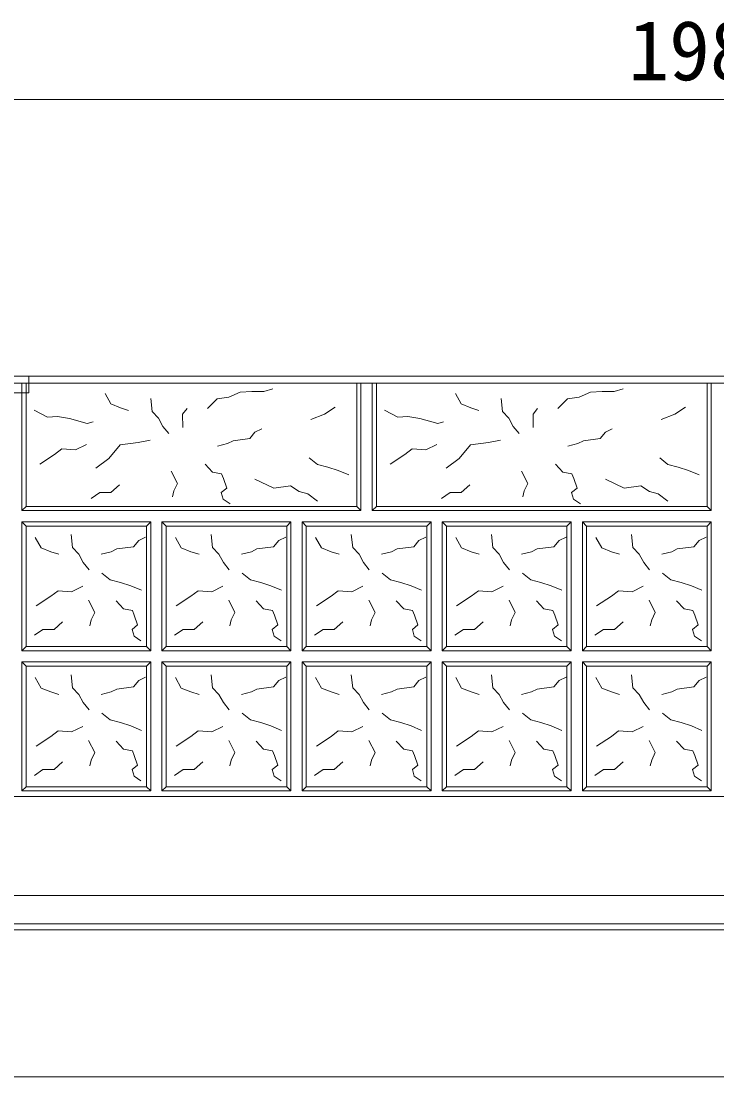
# Model space of a CAD drawing. Units: millimetres at full size; details may follow other scales. Extents: x 199178 to 219083, y 873019 to 880494.
# Drawn here: x 208779 to 209276, y 878573 to 879326 of the extents above; entities that cross this region are included whole.
import ezdxf
from ezdxf.enums import TextEntityAlignment as Align

# ---------------------------------------------------------------- set-up
doc = ezdxf.new("R2010")
doc.units = ezdxf.units.MM
doc.header["$LTSCALE"] = 20
for name, color, linetype, lineweight in [('0_2', 7, 'Continuous', 13), ('インサート', 3, 'Continuous', 9), ('寸法線', 7, 'Continuous', 13)]:
    doc.layers.add(name, color=color, linetype=linetype, lineweight=lineweight)
doc.styles.add('ＭＳ ゴシック', font='')
doc.styles.get('ＭＳ ゴシック').set_extended_font_data('MS Gothic')

msp = doc.modelspace()

# ---------------------------------------------------------------- linework, layer by layer
at = {"layer": '0_2'}
for p, q in [((208276.78, 879072.97), (210264.78, 879072.97)), ((208281.78, 879067.97), (210259.78, 879067.97)), ((208779.78, 878976.97), (208779.78, 879067.97)), ((208782.78, 878979.97), (208782.78, 879067.97)), ((209018.78, 878979.97), (209018.78, 879067.97)), ((209021.78, 878976.97), (209021.78, 879067.97)), ((209029.78, 878976.97), (209029.78, 879067.97)), ((209032.78, 878979.97), (209032.78, 879067.97)), ((209268.78, 878979.97), (209268.78, 879067.97)), ((209271.78, 878976.97), (209271.78, 879067.97)), ((208779.78, 878976.97), (208782.78, 878979.97)), ((208779.78, 878976.97), (209021.78, 878976.97)), ((208782.78, 878979.97), (209018.78, 878979.97)), ((209018.78, 878979.97), (209021.78, 878976.97)), ((209029.78, 878976.97), (209032.78, 878979.97)), ((209029.78, 878976.97), (209271.78, 878976.97)), ((209032.78, 878979.97), (209268.78, 878979.97)), ((209268.78, 878979.97), (209271.78, 878976.97)), ((208779.78, 878968.97), (208871.78, 878968.97)), ((208779.78, 878876.97), (208779.78, 878968.97)), ((208782.78, 878965.97), (208779.78, 878968.97)), ((208868.78, 878965.97), (208871.78, 878968.97)), ((208871.78, 878876.97), (208871.78, 878968.97)), ((208879.78, 878968.97), (208971.78, 878968.97)), ((208879.78, 878876.97), (208879.78, 878968.97)), ((208882.78, 878965.97), (208879.78, 878968.97)), ((208968.78, 878965.97), (208971.78, 878968.97)), ((208971.78, 878876.97), (208971.78, 878968.97)), ((208979.78, 878968.97), (209071.78, 878968.97)), ((208979.78, 878876.97), (208979.78, 878968.97)), ((208982.78, 878965.97), (208979.78, 878968.97)), ((209068.78, 878965.97), (209071.78, 878968.97)), ((209071.78, 878876.97), (209071.78, 878968.97)), ((209079.78, 878968.97), (209171.78, 878968.97)), ((209079.78, 878876.97), (209079.78, 878968.97)), ((209082.78, 878965.97), (209079.78, 878968.97)), ((209168.78, 878965.97), (209171.78, 878968.97)), ((209171.78, 878876.97), (209171.78, 878968.97)), ((209179.78, 878968.97), (209271.78, 878968.97)), ((209179.78, 878876.97), (209179.78, 878968.97)), ((209182.78, 878965.97), (209179.78, 878968.97)), ((209268.78, 878965.97), (209271.78, 878968.97)), ((209271.78, 878876.97), (209271.78, 878968.97)), ((208782.78, 878965.97), (208868.78, 878965.97)), ((208782.78, 878879.97), (208782.78, 878965.97)), ((208868.78, 878879.97), (208868.78, 878965.97)), ((208882.78, 878965.97), (208968.78, 878965.97)), ((208882.78, 878879.97), (208882.78, 878965.97)), ((208968.78, 878879.97), (208968.78, 878965.97)), ((208982.78, 878965.97), (209068.78, 878965.97)), ((208982.78, 878879.97), (208982.78, 878965.97)), ((209068.78, 878879.97), (209068.78, 878965.97)), ((209082.78, 878965.97), (209168.78, 878965.97)), ((209082.78, 878879.97), (209082.78, 878965.97)), ((209168.78, 878879.97), (209168.78, 878965.97)), ((209182.78, 878965.97), (209268.78, 878965.97)), ((209182.78, 878879.97), (209182.78, 878965.97)), ((209268.78, 878879.97), (209268.78, 878965.97)), ((208779.78, 878876.97), (208782.78, 878879.97)), ((208779.78, 878876.97), (208871.78, 878876.97)), ((208782.78, 878879.97), (208868.78, 878879.97)), ((208871.78, 878876.97), (208868.78, 878879.97)), ((208879.78, 878876.97), (208882.78, 878879.97)), ((208879.78, 878876.97), (208971.78, 878876.97)), ((208882.78, 878879.97), (208968.78, 878879.97)), ((208971.78, 878876.97), (208968.78, 878879.97)), ((208979.78, 878876.97), (208982.78, 878879.97)), ((208979.78, 878876.97), (209071.78, 878876.97)), ((208982.78, 878879.97), (209068.78, 878879.97)), ((209071.78, 878876.97), (209068.78, 878879.97)), ((209079.78, 878876.97), (209082.78, 878879.97)), ((209079.78, 878876.97), (209171.78, 878876.97)), ((209082.78, 878879.97), (209168.78, 878879.97)), ((209171.78, 878876.97), (209168.78, 878879.97)), ((209179.78, 878876.97), (209182.78, 878879.97)), ((209179.78, 878876.97), (209271.78, 878876.97)), ((209182.78, 878879.97), (209268.78, 878879.97)), ((209271.78, 878876.97), (209268.78, 878879.97)), ((208779.78, 878868.97), (208871.78, 878868.97)), ((208779.78, 878776.97), (208779.78, 878868.97)), ((208782.78, 878865.97), (208779.78, 878868.97)), ((208868.78, 878865.97), (208871.78, 878868.97)), ((208871.78, 878776.97), (208871.78, 878868.97)), ((208879.78, 878868.97), (208971.78, 878868.97)), ((208879.78, 878776.97), (208879.78, 878868.97)), ((208882.78, 878865.97), (208879.78, 878868.97)), ((208968.78, 878865.97), (208971.78, 878868.97)), ((208971.78, 878776.97), (208971.78, 878868.97)), ((208979.78, 878868.97), (209071.78, 878868.97)), ((208979.78, 878776.97), (208979.78, 878868.97)), ((208982.78, 878865.97), (208979.78, 878868.97)), ((209068.78, 878865.97), (209071.78, 878868.97)), ((209071.78, 878776.97), (209071.78, 878868.97)), ((209079.78, 878868.97), (209171.78, 878868.97)), ((209079.78, 878776.97), (209079.78, 878868.97)), ((209082.78, 878865.97), (209079.78, 878868.97)), ((209168.78, 878865.97), (209171.78, 878868.97)), ((209171.78, 878776.97), (209171.78, 878868.97)), ((209179.78, 878868.97), (209271.78, 878868.97)), ((209179.78, 878776.97), (209179.78, 878868.97)), ((209182.78, 878865.97), (209179.78, 878868.97)), ((209268.78, 878865.97), (209271.78, 878868.97)), ((209271.78, 878776.97), (209271.78, 878868.97)), ((208782.78, 878865.97), (208868.78, 878865.97)), ((208782.78, 878779.97), (208782.78, 878865.97)), ((208868.78, 878779.97), (208868.78, 878865.97)), ((208882.78, 878865.97), (208968.78, 878865.97)), ((208882.78, 878779.97), (208882.78, 878865.97)), ((208968.78, 878779.97), (208968.78, 878865.97)), ((208982.78, 878865.97), (209068.78, 878865.97)), ((208982.78, 878779.97), (208982.78, 878865.97)), ((209068.78, 878779.97), (209068.78, 878865.97)), ((209082.78, 878865.97), (209168.78, 878865.97)), ((209082.78, 878779.97), (209082.78, 878865.97)), ((209168.78, 878779.97), (209168.78, 878865.97)), ((209182.78, 878865.97), (209268.78, 878865.97)), ((209182.78, 878779.97), (209182.78, 878865.97)), ((209268.78, 878779.97), (209268.78, 878865.97)), ((208779.78, 878776.97), (208782.78, 878779.97)), ((208782.78, 878779.97), (208868.78, 878779.97)), ((208871.78, 878776.97), (208868.78, 878779.97)), ((208879.78, 878776.97), (208882.78, 878779.97)), ((208882.78, 878779.97), (208968.78, 878779.97)), ((208971.78, 878776.97), (208968.78, 878779.97)), ((208979.78, 878776.97), (208982.78, 878779.97)), ((208982.78, 878779.97), (209068.78, 878779.97)), ((209071.78, 878776.97), (209068.78, 878779.97)), ((209079.78, 878776.97), (209082.78, 878779.97)), ((209082.78, 878779.97), (209168.78, 878779.97)), ((209171.78, 878776.97), (209168.78, 878779.97)), ((209179.78, 878776.97), (209182.78, 878779.97)), ((209182.78, 878779.97), (209268.78, 878779.97)), ((209271.78, 878776.97), (209268.78, 878779.97)), ((208266.78, 878772.97), (210264.78, 878772.97)), ((208779.78, 878776.97), (208871.78, 878776.97)), ((208879.78, 878776.97), (208971.78, 878776.97)), ((208979.78, 878776.97), (209071.78, 878776.97)), ((209079.78, 878776.97), (209171.78, 878776.97)), ((209179.78, 878776.97), (209271.78, 878776.97)), ((208266.78, 878702.42), (210264.78, 878702.42)), ((208266.78, 878682.17), (210264.78, 878682.17)), ((208266.78, 878677.97), (210264.78, 878677.97)), ((208266.78, 878572.97), (210244.78, 878572.97))]:
    msp.add_line(p, q, dxfattribs=at)
for points in [[(208839.19, 879060.56), (208843.34, 879053.05), (208850.26, 879050.28), (208856, 879048.5)], [(208871.82, 879057), (208872.81, 879047.71), (208877.36, 879042.97), (208880.52, 879037.04), (208884.67, 879031.9)], [(208912.17, 879049.88), (208919.09, 879056.8), (208927.59, 879057.99), (208935.5, 879061.35), (208944.01, 879061.94), (208952.51, 879061.94), (208958.84, 879063.92)], [(209089.19, 879060.56), (209093.34, 879053.05), (209100.26, 879050.28), (209106, 879048.5)], [(209121.82, 879057), (209122.81, 879047.71), (209127.36, 879042.97), (209130.52, 879037.04), (209134.67, 879031.9)], [(209162.17, 879049.88), (209169.09, 879056.8), (209177.59, 879057.99), (209185.5, 879061.35), (209194.01, 879061.94), (209202.51, 879061.94), (209208.84, 879063.92)], [(208894.76, 879036.25), (208894.56, 879045.73), (208897.73, 879049.88)], [(208985.94, 879041.98), (208995.83, 879045.73), (209003.34, 879050.68)], [(209144.76, 879036.25), (209144.56, 879045.73), (209147.73, 879049.88)], [(209235.94, 879041.98), (209245.83, 879045.73), (209253.34, 879050.68)], [(208788.55, 879048.7), (208798.05, 879043.56), (208805.17, 879044.15), (208813.87, 879042.77), (208826.53, 879039.21), (208830.68, 879040.2)], [(209038.55, 879048.7), (209048.05, 879043.56), (209055.17, 879044.15), (209063.87, 879042.77), (209076.53, 879039.21), (209080.68, 879040.2)], [(208919.48, 879023.01), (208926.6, 879024.79), (208930.56, 879026.76), (208942.43, 879028.34), (208946.18, 879032.89), (208951.13, 879035.26)], [(209169.48, 879023.01), (209176.6, 879024.79), (209180.56, 879026.76), (209192.43, 879028.34), (209196.18, 879032.89), (209201.13, 879035.26)], [(208832.66, 879007.2), (208841.76, 879014.11), (208850.06, 879023.8), (208862.92, 879025.58), (208871.42, 879027.16)], [(209082.66, 879007.2), (209091.76, 879014.11), (209100.06, 879023.8), (209112.92, 879025.58), (209121.42, 879027.16)], [(208825.93, 879024.19), (208818.02, 879020.24), (208808.33, 879021.03), (208803.19, 879017.08), (208792.71, 879010.16)], [(209075.93, 879024.19), (209068.02, 879020.24), (209058.33, 879021.03), (209053.19, 879017.08), (209042.71, 879010.16)], [(208984.95, 879014.71), (208990.88, 879009.96), (208998.2, 879007.99), (209005.52, 879005.61), (209013.03, 879002.45)], [(209234.95, 879014.71), (209240.88, 879009.96), (209248.2, 879007.99), (209255.52, 879005.61), (209263.03, 879002.45)], [(208886.45, 879005.02), (208890.81, 878996.33), (208888.23, 878990.99), (208887.25, 878986.84)], [(208910.58, 879010.16), (208915.92, 879004.43), (208922.25, 879003.24), (208923.64, 878999.88), (208926.01, 878992.97), (208922.06, 878989.8), (208923.44, 878985.06), (208928.38, 878981.7)], [(209136.45, 879005.02), (209140.81, 878996.33), (209138.23, 878990.99), (209137.25, 878986.84)], [(209160.58, 879010.16), (209165.92, 879004.43), (209172.25, 879003.24), (209173.64, 878999.88), (209176.01, 878992.97), (209172.06, 878989.8), (209173.44, 878985.06), (209178.38, 878981.7)], [(208946.18, 878999.49), (208959.63, 878992.97), (208971.5, 878994.74), (208977.63, 878990.59), (208983.96, 878989.01), (208990.68, 878983.68)], [(209196.18, 878999.49), (209209.63, 878992.97), (209221.5, 878994.74), (209227.63, 878990.59), (209233.96, 878989.01), (209240.68, 878983.68)], [(208849.47, 878995.34), (208843.34, 878989.8), (208835.43, 878989.8), (208829.3, 878985.65)], [(209099.47, 878995.34), (209093.34, 878989.8), (209085.43, 878989.8), (209079.3, 878985.65)], [(208814.89, 878959.91), (208815.88, 878950.62), (208820.43, 878945.88), (208823.59, 878939.95), (208827.75, 878934.81)], [(208914.89, 878959.91), (208915.88, 878950.62), (208920.43, 878945.88), (208923.59, 878939.95), (208927.75, 878934.81)], [(209014.89, 878959.91), (209015.88, 878950.62), (209020.43, 878945.88), (209023.59, 878939.95), (209027.75, 878934.81)], [(209114.89, 878959.91), (209115.88, 878950.62), (209120.43, 878945.88), (209123.59, 878939.95), (209127.75, 878934.81)], [(209214.89, 878959.91), (209215.88, 878950.62), (209220.43, 878945.88), (209223.59, 878939.95), (209227.75, 878934.81)], [(208789.42, 878957.84), (208793.57, 878950.33), (208800.49, 878947.57), (208806.23, 878945.79)], [(208836.47, 878945.84), (208843.59, 878947.62), (208847.55, 878949.6), (208859.42, 878951.18), (208863.17, 878955.73), (208868.12, 878958.1)], [(208889.42, 878957.84), (208893.57, 878950.33), (208900.49, 878947.57), (208906.23, 878945.79)], [(208936.47, 878945.84), (208943.59, 878947.62), (208947.55, 878949.6), (208959.42, 878951.18), (208963.17, 878955.73), (208968.12, 878958.1)], [(208989.42, 878957.84), (208993.57, 878950.33), (209000.49, 878947.57), (209006.23, 878945.79)], [(209036.47, 878945.84), (209043.59, 878947.62), (209047.55, 878949.6), (209059.42, 878951.18), (209063.17, 878955.73), (209068.12, 878958.1)], [(209089.42, 878957.84), (209093.57, 878950.33), (209100.49, 878947.57), (209106.23, 878945.79)], [(209136.47, 878945.84), (209143.59, 878947.62), (209147.55, 878949.6), (209159.42, 878951.18), (209163.17, 878955.73), (209168.12, 878958.1)], [(209189.42, 878957.84), (209193.57, 878950.33), (209200.49, 878947.57), (209206.23, 878945.79)], [(209236.47, 878945.84), (209243.59, 878947.62), (209247.55, 878949.6), (209259.42, 878951.18), (209263.17, 878955.73), (209268.12, 878958.1)], [(208836.99, 878932.43), (208842.93, 878927.69), (208850.25, 878925.71), (208857.56, 878923.34), (208865.08, 878920.18)], [(208936.99, 878932.43), (208942.93, 878927.69), (208950.25, 878925.71), (208957.56, 878923.34), (208965.08, 878920.18)], [(209036.99, 878932.43), (209042.93, 878927.69), (209050.25, 878925.71), (209057.56, 878923.34), (209065.08, 878920.18)], [(209136.99, 878932.43), (209142.93, 878927.69), (209150.25, 878925.71), (209157.56, 878923.34), (209165.08, 878920.18)], [(209236.99, 878932.43), (209242.93, 878927.69), (209250.25, 878925.71), (209257.56, 878923.34), (209265.08, 878920.18)], [(208823.21, 878923.01), (208815.3, 878919.06), (208805.61, 878919.85), (208800.47, 878915.9), (208789.98, 878908.98)], [(208923.21, 878923.01), (208915.3, 878919.06), (208905.61, 878919.85), (208900.47, 878915.9), (208889.98, 878908.98)], [(209023.21, 878923.01), (209015.3, 878919.06), (209005.61, 878919.85), (209000.47, 878915.9), (208989.98, 878908.98)], [(209123.21, 878923.01), (209115.3, 878919.06), (209105.61, 878919.85), (209100.47, 878915.9), (209089.98, 878908.98)], [(209223.21, 878923.01), (209215.3, 878919.06), (209205.61, 878919.85), (209200.47, 878915.9), (209189.98, 878908.98)], [(208827.48, 878913.04), (208831.83, 878904.34), (208829.26, 878899.01), (208828.27, 878894.86)], [(208847.01, 878912.56), (208852.35, 878906.83), (208858.68, 878905.64), (208860.06, 878902.28), (208862.43, 878895.36), (208858.48, 878892.2), (208859.86, 878887.46), (208864.81, 878884.1)], [(208927.48, 878913.04), (208931.83, 878904.34), (208929.26, 878899.01), (208928.27, 878894.86)], [(208947.01, 878912.56), (208952.35, 878906.83), (208958.68, 878905.64), (208960.06, 878902.28), (208962.43, 878895.36), (208958.48, 878892.2), (208959.86, 878887.46), (208964.81, 878884.1)], [(209027.48, 878913.04), (209031.83, 878904.34), (209029.26, 878899.01), (209028.27, 878894.86)], [(209047.01, 878912.56), (209052.35, 878906.83), (209058.68, 878905.64), (209060.06, 878902.28), (209062.43, 878895.36), (209058.48, 878892.2), (209059.86, 878887.46), (209064.81, 878884.1)], [(209127.48, 878913.04), (209131.83, 878904.34), (209129.26, 878899.01), (209128.27, 878894.86)], [(209147.01, 878912.56), (209152.35, 878906.83), (209158.68, 878905.64), (209160.06, 878902.28), (209162.43, 878895.36), (209158.48, 878892.2), (209159.86, 878887.46), (209164.81, 878884.1)], [(209227.48, 878913.04), (209231.83, 878904.34), (209229.26, 878899.01), (209228.27, 878894.86)], [(209247.01, 878912.56), (209252.35, 878906.83), (209258.68, 878905.64), (209260.06, 878902.28), (209262.43, 878895.36), (209258.48, 878892.2), (209259.86, 878887.46), (209264.81, 878884.1)], [(208808.9, 878897.73), (208802.77, 878892.2), (208794.86, 878892.2), (208788.73, 878888.05)], [(208908.9, 878897.73), (208902.77, 878892.2), (208894.86, 878892.2), (208888.73, 878888.05)], [(209008.9, 878897.73), (209002.77, 878892.2), (208994.86, 878892.2), (208988.73, 878888.05)], [(209108.9, 878897.73), (209102.77, 878892.2), (209094.86, 878892.2), (209088.73, 878888.05)], [(209208.9, 878897.73), (209202.77, 878892.2), (209194.86, 878892.2), (209188.73, 878888.05)], [(208789.42, 878857.84), (208793.57, 878850.33), (208800.49, 878847.57), (208806.23, 878845.79)], [(208814.89, 878859.91), (208815.88, 878850.62), (208820.43, 878845.88), (208823.59, 878839.95), (208827.75, 878834.81)], [(208836.47, 878845.84), (208843.59, 878847.62), (208847.55, 878849.6), (208859.42, 878851.18), (208863.17, 878855.73), (208868.12, 878858.1)], [(208889.42, 878857.84), (208893.57, 878850.33), (208900.49, 878847.57), (208906.23, 878845.79)], [(208914.89, 878859.91), (208915.88, 878850.62), (208920.43, 878845.88), (208923.59, 878839.95), (208927.75, 878834.81)], [(208936.47, 878845.84), (208943.59, 878847.62), (208947.55, 878849.6), (208959.42, 878851.18), (208963.17, 878855.73), (208968.12, 878858.1)], [(208989.42, 878857.84), (208993.57, 878850.33), (209000.49, 878847.57), (209006.23, 878845.79)], [(209014.89, 878859.91), (209015.88, 878850.62), (209020.43, 878845.88), (209023.59, 878839.95), (209027.75, 878834.81)], [(209036.47, 878845.84), (209043.59, 878847.62), (209047.55, 878849.6), (209059.42, 878851.18), (209063.17, 878855.73), (209068.12, 878858.1)], [(209089.42, 878857.84), (209093.57, 878850.33), (209100.49, 878847.57), (209106.23, 878845.79)], [(209114.89, 878859.91), (209115.88, 878850.62), (209120.43, 878845.88), (209123.59, 878839.95), (209127.75, 878834.81)], [(209136.47, 878845.84), (209143.59, 878847.62), (209147.55, 878849.6), (209159.42, 878851.18), (209163.17, 878855.73), (209168.12, 878858.1)], [(209189.42, 878857.84), (209193.57, 878850.33), (209200.49, 878847.57), (209206.23, 878845.79)], [(209214.89, 878859.91), (209215.88, 878850.62), (209220.43, 878845.88), (209223.59, 878839.95), (209227.75, 878834.81)], [(209236.47, 878845.84), (209243.59, 878847.62), (209247.55, 878849.6), (209259.42, 878851.18), (209263.17, 878855.73), (209268.12, 878858.1)], [(208836.99, 878832.43), (208842.93, 878827.69), (208850.25, 878825.71), (208857.56, 878823.34), (208865.08, 878820.18)], [(208936.99, 878832.43), (208942.93, 878827.69), (208950.25, 878825.71), (208957.56, 878823.34), (208965.08, 878820.18)], [(209036.99, 878832.43), (209042.93, 878827.69), (209050.25, 878825.71), (209057.56, 878823.34), (209065.08, 878820.18)], [(209136.99, 878832.43), (209142.93, 878827.69), (209150.25, 878825.71), (209157.56, 878823.34), (209165.08, 878820.18)], [(209236.99, 878832.43), (209242.93, 878827.69), (209250.25, 878825.71), (209257.56, 878823.34), (209265.08, 878820.18)], [(208823.21, 878823.01), (208815.3, 878819.06), (208805.61, 878819.85), (208800.47, 878815.9), (208789.98, 878808.98)], [(208923.21, 878823.01), (208915.3, 878819.06), (208905.61, 878819.85), (208900.47, 878815.9), (208889.98, 878808.98)], [(209023.21, 878823.01), (209015.3, 878819.06), (209005.61, 878819.85), (209000.47, 878815.9), (208989.98, 878808.98)], [(209123.21, 878823.01), (209115.3, 878819.06), (209105.61, 878819.85), (209100.47, 878815.9), (209089.98, 878808.98)], [(209223.21, 878823.01), (209215.3, 878819.06), (209205.61, 878819.85), (209200.47, 878815.9), (209189.98, 878808.98)], [(208827.48, 878813.04), (208831.83, 878804.34), (208829.26, 878799.01), (208828.27, 878794.86)], [(208847.01, 878812.56), (208852.35, 878806.83), (208858.68, 878805.64), (208860.06, 878802.28), (208862.43, 878795.36), (208858.48, 878792.2), (208859.86, 878787.46), (208864.81, 878784.1)], [(208927.48, 878813.04), (208931.83, 878804.34), (208929.26, 878799.01), (208928.27, 878794.86)], [(208947.01, 878812.56), (208952.35, 878806.83), (208958.68, 878805.64), (208960.06, 878802.28), (208962.43, 878795.36), (208958.48, 878792.2), (208959.86, 878787.46), (208964.81, 878784.1)], [(209027.48, 878813.04), (209031.83, 878804.34), (209029.26, 878799.01), (209028.27, 878794.86)], [(209047.01, 878812.56), (209052.35, 878806.83), (209058.68, 878805.64), (209060.06, 878802.28), (209062.43, 878795.36), (209058.48, 878792.2), (209059.86, 878787.46), (209064.81, 878784.1)], [(209127.48, 878813.04), (209131.83, 878804.34), (209129.26, 878799.01), (209128.27, 878794.86)], [(209147.01, 878812.56), (209152.35, 878806.83), (209158.68, 878805.64), (209160.06, 878802.28), (209162.43, 878795.36), (209158.48, 878792.2), (209159.86, 878787.46), (209164.81, 878784.1)], [(209227.48, 878813.04), (209231.83, 878804.34), (209229.26, 878799.01), (209228.27, 878794.86)], [(209247.01, 878812.56), (209252.35, 878806.83), (209258.68, 878805.64), (209260.06, 878802.28), (209262.43, 878795.36), (209258.48, 878792.2), (209259.86, 878787.46), (209264.81, 878784.1)], [(208808.9, 878797.73), (208802.77, 878792.2), (208794.86, 878792.2), (208788.73, 878788.05)], [(208908.9, 878797.73), (208902.77, 878792.2), (208894.86, 878792.2), (208888.73, 878788.05)], [(209008.9, 878797.73), (209002.77, 878792.2), (208994.86, 878792.2), (208988.73, 878788.05)], [(209108.9, 878797.73), (209102.77, 878792.2), (209094.86, 878792.2), (209088.73, 878788.05)], [(209208.9, 878797.73), (209202.77, 878792.2), (209194.86, 878792.2), (209188.73, 878788.05)]]:
    msp.add_lwpolyline(points, dxfattribs=at)
at = {"layer": 'インサート'}
msp.add_lwpolyline([(208746.78, 879060.97), (208784.78, 879060.97), (208784.78, 879072.97), (208746.78, 879072.97)], close=True, dxfattribs=at)
at = {"layer": '寸法線'}
msp.add_line((208276.78, 879270.35), (210264.78, 879270.35), dxfattribs=at)

# ---------------------------------------------------------------- texts
at = {"layer": '寸法線', "style": 'ＭＳ ゴシック'}
msp.add_text('1988', height=42.72, dxfattribs=at).set_placement((209270.78, 879305.35), align=Align.MIDDLE_CENTER)

doc.saveas('drawing.dxf')
